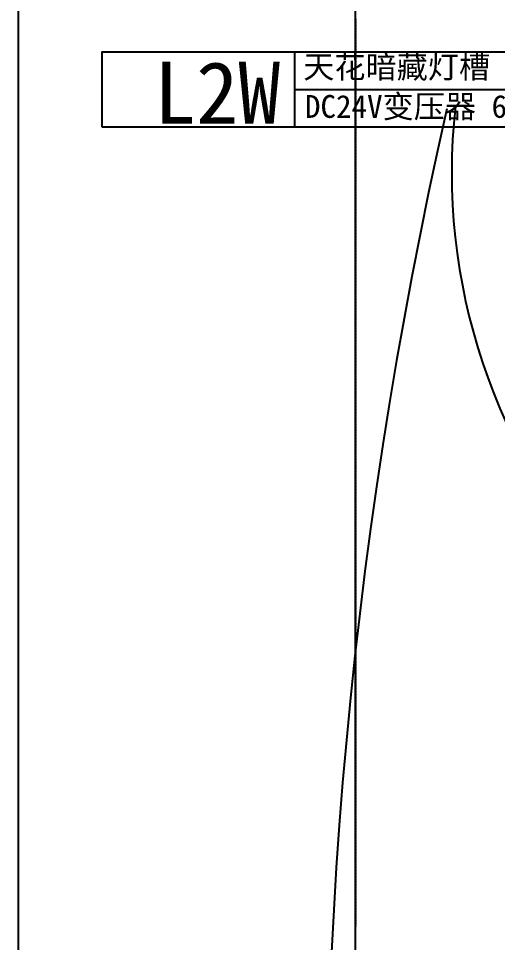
# Model space of a CAD drawing. Extents: x 11992 to 29481, y -6727 to 6811.
# Drawn here: x 11992 to 12572, y -689 to 431 of the extents above; entities that cross this region are included whole.
import ezdxf

# ---------------------------------------------------------------- set-up
doc = ezdxf.new("R2010")
doc.units = 0
doc.header["$MEASUREMENT"] = 0
doc.linetypes.add('DASHED', pattern=[19.05, 12.7, -6.35])
doc.layers.get('0').update_dxf_attribs({"color": 8, "linetype": 'CONTINUOUS'})
for name, color, linetype in [('DQ-BEAM-DASH', 8, 'DASHED'), ('WALL', 8, 'CONTINUOUS'), ('zoylight 3编号', 7, 'CONTINUOUS'), ('zoylight 5回路', 4, 'CONTINUOUS')]:
    doc.layers.add(name, color=color, linetype=linetype)
doc.styles.add('TFB MS 3mm at 1 to 25', font='arial.ttf', dxfattribs={"height": 75})

# ---------------------------------------------------------------- blocks, each defined once
blk = doc.blocks.new('MB-B')
at = {"layer": 'DQ-BEAM-DASH', "ltscale": 0.01}
blk.add_line((-17700, 4800), (-17700, 3700), dxfattribs=at)
blk = doc.blocks.new('dfddd')
for p, q in [((0, 90.5), (0, 0)), ((0, 45.2), (380.2, 45.2))]:
    blk.add_line(p, q)
blk.add_lwpolyline([(-233.3, 0), (380.2, 0), (380.2, 90.5), (-233.3, 90.5)], close=True)

msp = doc.modelspace()

# ---------------------------------------------------------------- linework, layer by layer
at = {"layer": 'WALL'}
msp.add_line((12399.6, -769.5), (12399.6, 530.5), dxfattribs=at)
at = {"layer": 'zoylight 5回路', "color": 8, "linetype": 'Continuous'}
msp.add_lwpolyline([(11991.6, 6810.7), (29481.3, 6810.7), (29481.3, -6701.7), (11991.6, -6701.7)], close=True, dxfattribs=at)
at = {"layer": 'zoylight 5回路', "linetype": 'Continuous'}
for centre, radius, start, end in [((18264, -986), 5900.3, 167.20232, 199.22627), ((13243.1, 243.7), 726.9, 173.6767, 273.0529)]:
    msp.add_arc(centre, radius, start, end, dxfattribs=at)

# ---------------------------------------------------------------- block references
msp.add_blockref('MB-B', (30099.6, -4369.5))
at = {"layer": 'zoylight 3编号'}
msp.add_blockref('dfddd', (12326, 299.3), dxfattribs=at)

# ---------------------------------------------------------------- texts
at = {"layer": 'zoylight 3编号', "attachment_point": 1, "style": 'TFB MS 3mm at 1 to 25'}
for s, insert, char_height, width in [('{\\fSimHei|b0|i0|c134|p49;天花暗藏灯槽}', (12336.4, 385.9), 27.648, 256.856), ('{\\fSimHei|b0|i0|c134|p49;\\W0.95494; \\W1;L2W}', (12107, 378.1), 75, 206.137), ('{\\fSimHei|b0|i0|c134|p49;\\C1;DC24V变压器 60W }', (12338.5, 337.8), 27.648, 315.109)]:
    msp.add_mtext(s, dxfattribs=dict(at, insert=insert, char_height=char_height, width=width))

doc.saveas('drawing.dxf')
